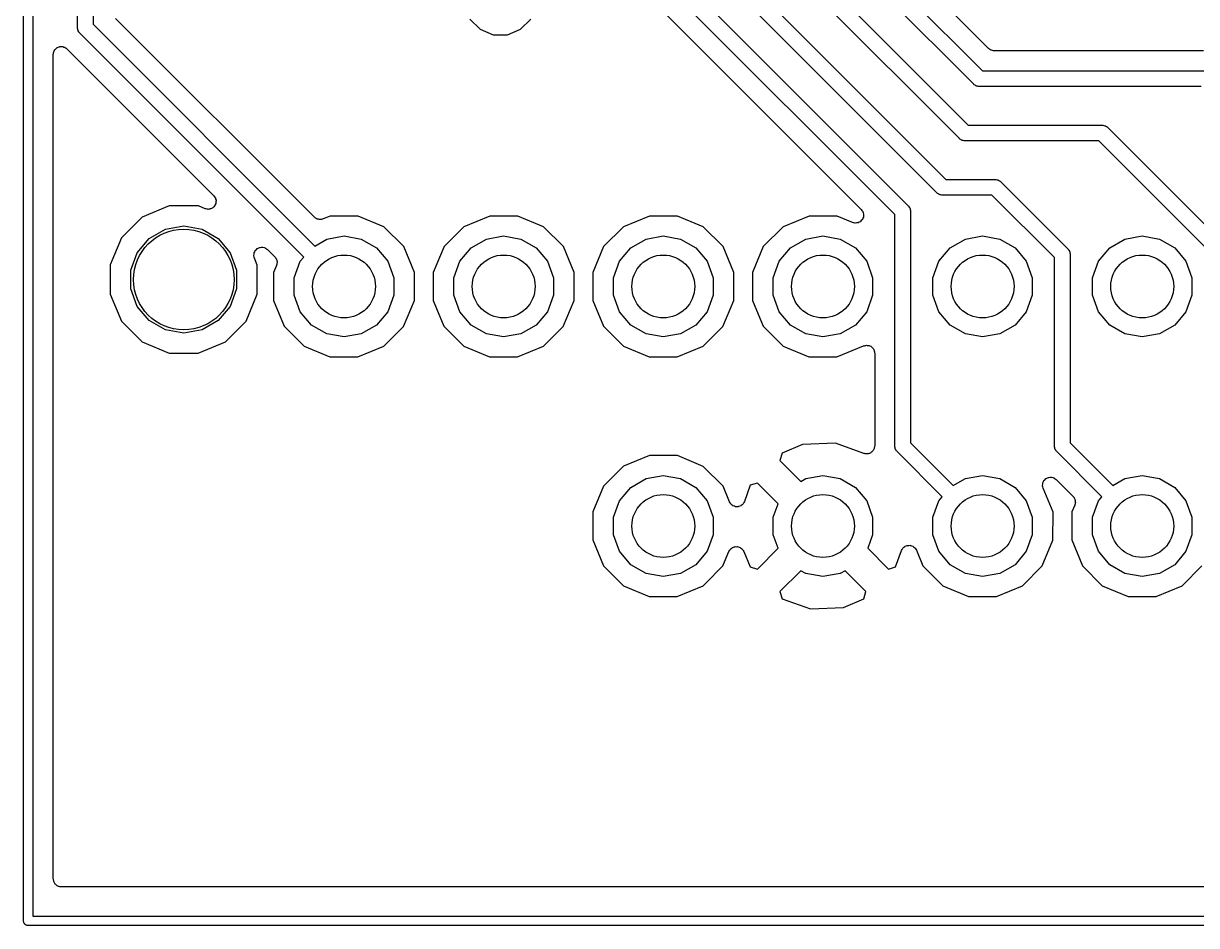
# Model space of a CAD drawing. Extents: x 25 to 125, y -125 to -25.
# Drawn here: x 24.93 to 43.59, y -125.08 to -110.73 of the extents above; entities that cross this region are included whole.
import ezdxf

# ---------------------------------------------------------------- set-up
doc = ezdxf.new("R2010")
doc.units = 0
doc.header["$MEASUREMENT"] = 0
doc.layers.add('BLACK', color=7, linetype='CONTINUOUS')

msp = doc.modelspace()

# ---------------------------------------------------------------- linework, layer by layer
at = {"layer": 'Black'}
for p, q in [((24.925, -125), (24.925, -25)), ((25.075, -25.075), (25.075, -124.925)), ((25.783, -110.794), (25.783, -67.7772)), ((26.033, -67.7772), (26.033, -110.742)), ((36.3088, -107.608), (40.1838, -111.483)), ((40.2791, -111.125), (36.6728, -107.519)), ((40.0436, -111.696), (36.1686, -107.821)), ((35.8516, -108.243), (39.9552, -112.346)), ((39.815, -112.56), (35.7114, -108.456)), ((35.419, -109.029), (39.5996, -113.21)), ((39.4594, -113.423), (35.2421, -109.206)), ((35.0634, -109.69), (39.0012, -113.627)), ((38.7878, -113.768), (34.8865, -109.866)), ((34.8012, -110.233), (38.2547, -113.687)), ((29.5529, -113.81), (26.3902, -110.647)), ((32.0285, -110.66), (32.1887, -110.821)), ((32.8345, -110.821), (32.9949, -110.661)), ((25.784, -110.8), (25.783, -110.794)), ((25.7835, -110.805), (25.784, -110.8)), ((25.7877, -110.821), (25.7835, -110.805)), ((25.7905, -110.837), (25.7877, -110.821)), ((25.7933, -110.842), (25.7905, -110.837)), ((25.7947, -110.847), (25.7933, -110.842)), ((25.8041, -110.86), (25.7947, -110.847)), ((25.8122, -110.875), (25.8041, -110.86)), ((26.033, -110.742), (29.5582, -114.268)), ((32.1887, -110.821), (32.3981, -110.908)), ((32.6249, -110.908), (32.8345, -110.821)), ((25.8165, -110.878), (25.8122, -110.875)), ((25.8196, -110.883), (25.8165, -110.878)), ((29.3831, -114.446), (25.8196, -110.883)), ((32.3981, -110.908), (32.6249, -110.908)), ((25.4, -111.222), (25.4029, -111.206)), ((25.4, -118.968), (25.4, -111.222)), ((25.4029, -111.206), (25.4043, -111.189)), ((25.4043, -111.189), (25.4067, -111.184)), ((25.4067, -111.184), (25.4077, -111.179)), ((25.4077, -111.179), (25.416, -111.164)), ((25.416, -111.164), (25.423, -111.149)), ((25.423, -111.149), (25.4269, -111.145)), ((25.4269, -111.145), (25.4297, -111.14)), ((25.4297, -111.14), (25.4424, -111.13)), ((25.4424, -111.13), (25.4542, -111.118)), ((25.4542, -111.118), (25.4592, -111.116)), ((25.4592, -111.116), (25.4635, -111.112)), ((25.4635, -111.112), (25.4791, -111.106)), ((25.4791, -111.106), (25.4941, -111.099)), ((25.4941, -111.099), (25.4997, -111.099)), ((25.4997, -111.099), (25.5049, -111.097)), ((25.5049, -111.097), (25.5215, -111.097)), ((25.5215, -111.097), (25.5381, -111.096)), ((25.5381, -111.096), (25.5435, -111.097)), ((25.5435, -111.097), (25.5491, -111.097)), ((25.5491, -111.097), (25.5646, -111.103)), ((25.5646, -111.103), (25.5807, -111.107)), ((25.5807, -111.107), (25.5852, -111.11)), ((25.5852, -111.11), (25.5905, -111.112)), ((25.5905, -111.112), (25.6032, -111.123)), ((25.6032, -111.123), (25.6168, -111.132)), ((25.6168, -111.132), (27.9525, -113.468)), ((40.2837, -111.129), (40.2791, -111.125)), ((40.2873, -111.133), (40.2837, -111.129)), ((40.3017, -111.141), (40.2873, -111.133)), ((40.3153, -111.151), (40.3017, -111.141)), ((40.3207, -111.152), (40.3153, -111.151)), ((40.3255, -111.155), (40.3207, -111.152)), ((40.3418, -111.158), (40.3255, -111.155)), ((40.3579, -111.162), (40.3418, -111.158)), ((40.3634, -111.162), (40.3579, -111.162)), ((40.3689, -111.163), (40.3634, -111.162)), ((43.7009, -111.163), (40.3689, -111.163)), ((40.1838, -111.483), (43.7134, -111.483)), ((40.0481, -111.699), (40.0436, -111.696)), ((40.0517, -111.703), (40.0481, -111.699)), ((40.0658, -111.712), (40.0517, -111.703)), ((40.0792, -111.721), (40.0658, -111.712)), ((40.0845, -111.722), (40.0792, -111.721)), ((40.0892, -111.725), (40.0845, -111.722)), ((40.1053, -111.728), (40.0892, -111.725)), ((40.1211, -111.732), (40.1053, -111.728)), ((40.1266, -111.732), (40.1211, -111.732)), ((40.132, -111.733), (40.1266, -111.732)), ((43.6616, -111.733), (40.132, -111.733)), ((39.9552, -112.346), (42.0878, -112.346)), ((42.0878, -112.346), (42.0932, -112.347)), ((42.0932, -112.347), (42.0987, -112.347)), ((42.0987, -112.347), (42.1145, -112.351)), ((42.1145, -112.351), (42.1306, -112.354)), ((42.1306, -112.354), (42.1353, -112.356)), ((42.1353, -112.356), (42.1406, -112.358)), ((42.1406, -112.358), (42.154, -112.367)), ((42.154, -112.367), (42.1681, -112.375)), ((42.1681, -112.375), (42.1717, -112.38)), ((42.1717, -112.38), (42.1762, -112.383)), ((42.1762, -112.383), (44.0812, -114.288)), ((39.8195, -112.563), (39.815, -112.56)), ((39.8231, -112.567), (39.8195, -112.563)), ((39.8372, -112.575), (39.8231, -112.567)), ((39.8506, -112.584), (39.8372, -112.575)), ((39.8559, -112.586), (39.8506, -112.584)), ((39.8606, -112.589), (39.8559, -112.586)), ((39.8767, -112.591), (39.8606, -112.589)), ((39.8925, -112.596), (39.8767, -112.591)), ((39.898, -112.595), (39.8925, -112.596)), ((39.9034, -112.596), (39.898, -112.595)), ((42.036, -112.596), (39.9034, -112.596)), ((43.8678, -114.428), (42.036, -112.596)), ((39.5996, -113.21), (40.386, -113.21)), ((40.386, -113.21), (40.3914, -113.211)), ((40.3914, -113.211), (40.3969, -113.21)), ((40.3969, -113.21), (40.4127, -113.215)), ((40.4127, -113.215), (40.4288, -113.217)), ((40.4288, -113.217), (40.4335, -113.22)), ((40.4335, -113.22), (40.4388, -113.222)), ((40.4388, -113.222), (40.4522, -113.231)), ((40.4522, -113.231), (40.4663, -113.239)), ((40.4663, -113.239), (40.4699, -113.243)), ((40.4699, -113.243), (40.4744, -113.246)), ((40.4744, -113.246), (41.5412, -114.313)), ((27.9525, -113.468), (27.9637, -113.484)), ((39.4639, -113.426), (39.4594, -113.423)), ((39.4675, -113.431), (39.4639, -113.426)), ((39.4816, -113.439), (39.4675, -113.431)), ((39.495, -113.448), (39.4816, -113.439)), ((39.5003, -113.45), (39.495, -113.448)), ((39.505, -113.452), (39.5003, -113.45)), ((39.5211, -113.455), (39.505, -113.452)), ((39.5369, -113.459), (39.5211, -113.455)), ((39.5424, -113.459), (39.5369, -113.459)), ((39.5478, -113.46), (39.5424, -113.459)), ((40.3342, -113.46), (39.5478, -113.46)), ((41.3278, -114.453), (40.3342, -113.46)), ((27.2434, -113.631), (26.8132, -113.809)), ((27.7088, -113.631), (27.2434, -113.631)), ((27.814, -113.675), (27.7088, -113.631)), ((27.9356, -113.662), (27.918, -113.67)), ((27.9375, -113.66), (27.9356, -113.662)), ((27.94, -113.659), (27.9375, -113.66)), ((27.9531, -113.644), (27.94, -113.659)), ((27.9668, -113.631), (27.9531, -113.644)), ((27.9637, -113.484), (27.9754, -113.499)), ((27.9679, -113.628), (27.9668, -113.631)), ((27.9698, -113.626), (27.9679, -113.628)), ((27.9772, -113.608), (27.9698, -113.626)), ((27.9754, -113.499), (27.9763, -113.502)), ((27.9763, -113.502), (27.9778, -113.504)), ((27.9854, -113.591), (27.9772, -113.608)), ((27.9778, -113.504), (27.9829, -113.523)), ((27.9829, -113.523), (27.9887, -113.541)), ((27.9857, -113.588), (27.9854, -113.591)), ((27.9867, -113.585), (27.9857, -113.588)), ((27.9876, -113.566), (27.9867, -113.585)), ((27.9893, -113.547), (27.9876, -113.566)), ((27.9887, -113.541), (27.9885, -113.544)), ((27.9885, -113.544), (27.9893, -113.547)), ((39.0012, -113.627), (39.0043, -113.632)), ((39.0043, -113.632), (39.0086, -113.635)), ((39.0086, -113.635), (39.0167, -113.65)), ((39.0167, -113.65), (39.0261, -113.663)), ((26.8132, -113.809), (26.4838, -114.138)), ((27.8329, -113.679), (27.814, -113.675)), ((27.8517, -113.684), (27.8329, -113.679)), ((27.8544, -113.684), (27.8517, -113.684)), ((27.8571, -113.685), (27.8544, -113.684)), ((27.8763, -113.682), (27.8571, -113.685)), ((27.8956, -113.68), (27.8763, -113.682)), ((27.8981, -113.679), (27.8956, -113.68)), ((27.9008, -113.679), (27.8981, -113.679)), ((27.918, -113.67), (27.9008, -113.679)), ((29.5597, -113.815), (29.5529, -113.81)), ((29.5653, -113.821), (29.5597, -113.815)), ((29.5776, -113.827), (29.5653, -113.821)), ((29.589, -113.835), (29.5776, -113.827)), ((29.5971, -113.837), (29.589, -113.835)), ((29.6044, -113.841), (29.5971, -113.837)), ((29.6182, -113.843), (29.6044, -113.841)), ((29.6317, -113.846), (29.6182, -113.843)), ((29.6399, -113.846), (29.6317, -113.846)), ((29.6481, -113.847), (29.6399, -113.846)), ((29.6617, -113.844), (29.6481, -113.847)), ((29.6756, -113.843), (29.6617, -113.844)), ((29.6831, -113.839), (29.6756, -113.843)), ((29.6912, -113.837), (29.6831, -113.839)), ((29.8033, -113.791), (29.6912, -113.837)), ((30.2488, -113.791), (29.8033, -113.791)), ((30.6603, -113.962), (30.2488, -113.791)), ((32.3433, -113.791), (31.9315, -113.961)), ((32.7888, -113.791), (32.3433, -113.791)), ((33.2003, -113.962), (32.7888, -113.791)), ((34.8833, -113.791), (34.4715, -113.961)), ((35.3288, -113.791), (34.8833, -113.791)), ((35.7403, -113.962), (35.3288, -113.791)), ((37.4233, -113.791), (37.0115, -113.961)), ((37.8688, -113.791), (37.4233, -113.791)), ((38.1162, -113.894), (37.8688, -113.791)), ((38.2547, -113.687), (38.2658, -113.703)), ((38.2658, -113.703), (38.2776, -113.718)), ((38.2701, -113.847), (38.269, -113.85)), ((38.272, -113.845), (38.2701, -113.847)), ((38.2794, -113.827), (38.272, -113.845)), ((38.2776, -113.718), (38.2785, -113.721)), ((38.2785, -113.721), (38.28, -113.723)), ((38.2876, -113.81), (38.2794, -113.827)), ((38.28, -113.723), (38.285, -113.742)), ((38.285, -113.742), (38.2909, -113.76)), ((38.2878, -113.807), (38.2876, -113.81)), ((38.2889, -113.804), (38.2878, -113.807)), ((38.2898, -113.785), (38.2889, -113.804)), ((38.2914, -113.766), (38.2898, -113.785)), ((38.2909, -113.76), (38.2907, -113.763)), ((38.2907, -113.763), (38.2914, -113.766)), ((38.7878, -117.449), (38.7878, -113.768)), ((39.0261, -113.663), (39.0275, -113.668)), ((39.0275, -113.668), (39.0303, -113.673)), ((39.0303, -113.673), (39.0331, -113.689)), ((39.0331, -113.689), (39.0373, -113.705)), ((39.0373, -113.705), (39.0368, -113.71)), ((39.0368, -113.71), (39.0378, -113.716)), ((39.0378, -113.716), (39.0378, -117.397)), ((26.9266, -114.148), (27.1832, -113.999)), ((27.1832, -113.999), (27.4751, -113.948)), ((27.4751, -113.948), (27.7669, -113.999)), ((27.7669, -113.999), (28.0235, -114.148)), ((30.9751, -114.278), (30.6603, -113.962)), ((31.9315, -113.961), (31.6161, -114.276)), ((33.5151, -114.278), (33.2003, -113.962)), ((34.4715, -113.961), (34.1561, -114.276)), ((36.0551, -114.278), (35.7403, -113.962)), ((37.0115, -113.961), (36.6961, -114.276)), ((38.1351, -113.898), (38.1162, -113.894)), ((38.1539, -113.903), (38.1351, -113.898)), ((38.1566, -113.903), (38.1539, -113.903)), ((38.1593, -113.904), (38.1566, -113.903)), ((38.1785, -113.901), (38.1593, -113.904)), ((38.1978, -113.9), (38.1785, -113.901)), ((38.2003, -113.898), (38.1978, -113.9)), ((38.203, -113.898), (38.2003, -113.898)), ((38.2202, -113.889), (38.203, -113.898)), ((38.2378, -113.881), (38.2202, -113.889)), ((38.2397, -113.879), (38.2378, -113.881)), ((38.2421, -113.878), (38.2397, -113.879)), ((38.2553, -113.863), (38.2421, -113.878)), ((38.269, -113.85), (38.2553, -113.863)), ((26.4838, -114.138), (26.3053, -114.567)), ((26.7361, -114.375), (26.9266, -114.148)), ((28.0235, -114.148), (28.214, -114.375)), ((29.5582, -114.268), (29.7504, -114.157)), ((29.7504, -114.157), (30.0251, -114.108)), ((30.0251, -114.108), (30.2997, -114.157)), ((30.2997, -114.157), (30.5413, -114.296)), ((32.0489, -114.296), (32.2904, -114.157)), ((32.2904, -114.157), (32.5651, -114.108)), ((32.5651, -114.108), (32.8397, -114.157)), ((32.8397, -114.157), (33.0813, -114.296)), ((34.5889, -114.296), (34.8304, -114.157)), ((34.8304, -114.157), (35.1051, -114.108)), ((35.1051, -114.108), (35.3797, -114.157)), ((35.3797, -114.157), (35.6213, -114.296)), ((37.1289, -114.296), (37.3704, -114.157)), ((37.3704, -114.157), (37.6451, -114.108)), ((37.6451, -114.108), (37.9197, -114.157)), ((37.9197, -114.157), (38.1613, -114.296)), ((39.6689, -114.296), (39.9104, -114.157)), ((39.9104, -114.157), (40.1851, -114.108)), ((40.1851, -114.108), (40.4597, -114.157)), ((40.4597, -114.157), (40.7013, -114.296)), ((42.2089, -114.296), (42.4504, -114.157)), ((42.4504, -114.157), (42.7251, -114.108)), ((42.7251, -114.108), (42.9997, -114.157)), ((42.9997, -114.157), (43.2413, -114.296)), ((26.6348, -114.653), (26.7361, -114.375)), ((28.214, -114.375), (28.3153, -114.653)), ((28.5912, -114.419), (28.5937, -114.399)), ((28.5937, -114.399), (28.5954, -114.38)), ((28.5954, -114.38), (28.5966, -114.378)), ((28.5966, -114.378), (28.597, -114.375)), ((28.597, -114.375), (28.6059, -114.358)), ((28.6059, -114.358), (28.614, -114.34)), ((28.614, -114.34), (28.6161, -114.338)), ((28.6161, -114.338), (28.6174, -114.336)), ((28.6174, -114.336), (28.6316, -114.323)), ((28.6316, -114.323), (28.6452, -114.309)), ((28.6452, -114.309), (28.6478, -114.308)), ((28.6478, -114.308), (28.6499, -114.306)), ((28.6499, -114.306), (28.6678, -114.299)), ((28.6678, -114.299), (28.6852, -114.29)), ((28.6852, -114.29), (28.6881, -114.29)), ((28.6881, -114.29), (28.6907, -114.289)), ((28.6907, -114.289), (28.71, -114.288)), ((28.71, -114.288), (28.7291, -114.287)), ((28.7291, -114.287), (28.7319, -114.287)), ((28.7319, -114.287), (28.7348, -114.287)), ((28.7348, -114.287), (28.7531, -114.293)), ((28.7531, -114.293), (28.7718, -114.298)), ((28.7718, -114.298), (28.7741, -114.3)), ((28.7741, -114.3), (28.7768, -114.301)), ((28.7768, -114.301), (28.7921, -114.312)), ((28.7921, -114.312), (28.8079, -114.323)), ((28.8079, -114.323), (28.9235, -114.439)), ((30.5413, -114.296), (30.7205, -114.51)), ((31.1453, -114.689), (30.9751, -114.278)), ((31.6161, -114.276), (31.4453, -114.687)), ((31.8696, -114.51), (32.0489, -114.296)), ((33.0813, -114.296), (33.2605, -114.51)), ((33.6853, -114.689), (33.5151, -114.278)), ((34.1561, -114.276), (33.9853, -114.687)), ((34.4096, -114.51), (34.5889, -114.296)), ((35.6213, -114.296), (35.8005, -114.51)), ((36.2253, -114.689), (36.0551, -114.278)), ((36.6961, -114.276), (36.5253, -114.687)), ((36.9496, -114.51), (37.1289, -114.296)), ((38.1613, -114.296), (38.3405, -114.51)), ((39.4896, -114.51), (39.6689, -114.296)), ((40.7013, -114.296), (40.8805, -114.51)), ((41.5412, -114.313), (41.5443, -114.318)), ((41.5443, -114.318), (41.5486, -114.321)), ((41.5486, -114.321), (41.5567, -114.335)), ((41.5567, -114.335), (41.5661, -114.349)), ((41.5661, -114.349), (41.5675, -114.354)), ((41.5675, -114.354), (41.5703, -114.359)), ((41.5703, -114.359), (41.5731, -114.375)), ((41.5731, -114.375), (41.5773, -114.391)), ((41.5773, -114.391), (41.5768, -114.396)), ((41.5768, -114.396), (41.5778, -114.402)), ((41.5778, -114.402), (41.5778, -117.397)), ((42.0296, -114.51), (42.2089, -114.296)), ((43.2413, -114.296), (43.4205, -114.51)), ((26.3053, -114.567), (26.3049, -115.033)), ((28.5918, -114.421), (28.5912, -114.419)), ((28.5916, -114.424), (28.5918, -114.421)), ((28.5965, -114.443), (28.5916, -114.424)), ((28.6007, -114.462), (28.5965, -114.443)), ((28.6453, -114.57), (28.6007, -114.462)), ((28.6449, -115.035), (28.6453, -114.57)), ((28.9509, -114.577), (28.9053, -114.687)), ((28.9235, -114.439), (28.9283, -114.446)), ((28.9283, -114.446), (28.9345, -114.452)), ((28.9345, -114.452), (28.9408, -114.464)), ((28.9408, -114.464), (28.9488, -114.475)), ((28.9488, -114.475), (28.9509, -114.483)), ((28.9509, -114.483), (28.9548, -114.491)), ((28.9528, -114.569), (28.9509, -114.577)), ((28.9563, -114.562), (28.9528, -114.569)), ((28.9548, -114.491), (28.9566, -114.504)), ((28.9575, -114.548), (28.9563, -114.562)), ((28.9566, -114.504), (28.9602, -114.518)), ((28.9605, -114.534), (28.9575, -114.548)), ((28.9602, -114.518), (28.9594, -114.526)), ((28.9594, -114.526), (28.9605, -114.534)), ((29.2342, -114.772), (29.3296, -114.51)), ((29.3296, -114.51), (29.3831, -114.446)), ((30.7205, -114.51), (30.8159, -114.772)), ((31.7742, -114.772), (31.8696, -114.51)), ((33.2605, -114.51), (33.3559, -114.772)), ((34.3142, -114.772), (34.4096, -114.51)), ((35.8005, -114.51), (35.8959, -114.772)), ((36.8542, -114.772), (36.9496, -114.51)), ((38.3405, -114.51), (38.4359, -114.772)), ((39.3942, -114.772), (39.4896, -114.51)), ((40.8805, -114.51), (40.9759, -114.772)), ((41.3278, -117.449), (41.3278, -114.453)), ((41.9342, -114.772), (42.0296, -114.51)), ((43.4205, -114.51), (43.5159, -114.772)), ((26.6348, -114.949), (26.6348, -114.653)), ((28.3153, -114.653), (28.3153, -114.949)), ((28.9053, -114.687), (28.9049, -115.133)), ((29.2342, -115.051), (29.2342, -114.772)), ((30.8159, -114.772), (30.8159, -115.051)), ((31.1449, -115.135), (31.1453, -114.689)), ((31.4453, -114.687), (31.4449, -115.133)), ((31.7742, -115.051), (31.7742, -114.772)), ((33.3559, -114.772), (33.3559, -115.051)), ((33.6849, -115.135), (33.6853, -114.689)), ((33.9853, -114.687), (33.9849, -115.133)), ((34.3142, -115.051), (34.3142, -114.772)), ((35.8959, -114.772), (35.8959, -115.051)), ((36.2249, -115.135), (36.2253, -114.689)), ((36.5253, -114.687), (36.5249, -115.133)), ((36.8542, -115.051), (36.8542, -114.772)), ((38.4359, -114.772), (38.4359, -115.051)), ((39.3942, -115.051), (39.3942, -114.772)), ((40.9759, -114.772), (40.9759, -115.051)), ((41.9342, -115.051), (41.9342, -114.772)), ((43.5159, -114.772), (43.5159, -115.051)), ((26.7361, -115.228), (26.6348, -114.949)), ((28.3153, -114.949), (28.214, -115.228)), ((26.3049, -115.033), (26.4826, -115.463)), ((28.4664, -115.465), (28.6449, -115.035)), ((28.9049, -115.133), (29.075, -115.545)), ((29.3296, -115.313), (29.2342, -115.051)), ((30.8159, -115.051), (30.7205, -115.313)), ((30.974, -115.546), (31.1449, -115.135)), ((31.4449, -115.133), (31.615, -115.545)), ((31.8696, -115.313), (31.7742, -115.051)), ((33.3559, -115.051), (33.2605, -115.313)), ((33.514, -115.546), (33.6849, -115.135)), ((33.9849, -115.133), (34.155, -115.545)), ((34.4096, -115.313), (34.3142, -115.051)), ((35.8959, -115.051), (35.8005, -115.313)), ((36.054, -115.546), (36.2249, -115.135)), ((36.5249, -115.133), (36.695, -115.545)), ((36.9496, -115.313), (36.8542, -115.051)), ((38.4359, -115.051), (38.3405, -115.313)), ((39.4896, -115.313), (39.3942, -115.051)), ((40.9759, -115.051), (40.8805, -115.313)), ((42.0296, -115.313), (41.9342, -115.051)), ((43.5159, -115.051), (43.4205, -115.313)), ((26.9266, -115.455), (26.7361, -115.228)), ((28.214, -115.228), (28.0235, -115.455)), ((29.5089, -115.526), (29.3296, -115.313)), ((30.7205, -115.313), (30.5413, -115.526)), ((32.0489, -115.526), (31.8696, -115.313)), ((33.2605, -115.313), (33.0813, -115.526)), ((34.5889, -115.526), (34.4096, -115.313)), ((35.8005, -115.313), (35.6213, -115.526)), ((37.1289, -115.526), (36.9496, -115.313)), ((38.3405, -115.313), (38.1613, -115.526)), ((39.6689, -115.526), (39.4896, -115.313)), ((40.8805, -115.313), (40.7013, -115.526)), ((42.2089, -115.526), (42.0296, -115.313)), ((43.4205, -115.313), (43.2413, -115.526)), ((26.4826, -115.463), (26.8114, -115.793)), ((27.1832, -115.603), (26.9266, -115.455)), ((28.0235, -115.455), (27.7669, -115.603)), ((28.1369, -115.794), (28.4664, -115.465)), ((29.7504, -115.666), (29.5089, -115.526)), ((30.5413, -115.526), (30.2997, -115.666)), ((32.2904, -115.666), (32.0489, -115.526)), ((33.0813, -115.526), (32.8397, -115.666)), ((34.8304, -115.666), (34.5889, -115.526)), ((35.6213, -115.526), (35.3797, -115.666)), ((37.3704, -115.666), (37.1289, -115.526)), ((38.1613, -115.526), (37.9197, -115.666)), ((39.9104, -115.666), (39.6689, -115.526)), ((40.7013, -115.526), (40.4597, -115.666)), ((42.4504, -115.666), (42.2089, -115.526)), ((43.2413, -115.526), (42.9997, -115.666)), ((27.4751, -115.654), (27.1832, -115.603)), ((27.7669, -115.603), (27.4751, -115.654)), ((29.075, -115.545), (29.3898, -115.86)), ((30.0251, -115.714), (29.7504, -115.666)), ((30.2997, -115.666), (30.0251, -115.714)), ((30.6587, -115.861), (30.974, -115.546)), ((31.615, -115.545), (31.9298, -115.86)), ((32.5651, -115.714), (32.2904, -115.666)), ((32.8397, -115.666), (32.5651, -115.714)), ((33.1987, -115.861), (33.514, -115.546)), ((34.155, -115.545), (34.4698, -115.86)), ((35.1051, -115.714), (34.8304, -115.666)), ((35.3797, -115.666), (35.1051, -115.714)), ((35.7387, -115.861), (36.054, -115.546)), ((36.695, -115.545), (37.0098, -115.86)), ((37.6451, -115.714), (37.3704, -115.666)), ((37.9197, -115.666), (37.6451, -115.714)), ((40.1851, -115.714), (39.9104, -115.666)), ((40.4597, -115.666), (40.1851, -115.714)), ((42.7251, -115.714), (42.4504, -115.666)), ((42.9997, -115.666), (42.7251, -115.714)), ((26.8114, -115.793), (27.2413, -115.971)), ((27.7068, -115.971), (28.1369, -115.794)), ((29.3898, -115.86), (29.8013, -116.031)), ((30.2469, -116.031), (30.6587, -115.861)), ((31.9298, -115.86), (32.3413, -116.031)), ((32.7869, -116.031), (33.1987, -115.861)), ((34.4698, -115.86), (34.8813, -116.031)), ((35.3269, -116.031), (35.7387, -115.861)), ((37.0098, -115.86), (37.4213, -116.031)), ((37.8669, -116.031), (38.2923, -115.856)), ((38.2923, -115.856), (38.3058, -115.853)), ((38.3058, -115.853), (38.3187, -115.848)), ((38.3187, -115.848), (38.3272, -115.848)), ((38.3272, -115.848), (38.3354, -115.846)), ((38.3354, -115.846), (38.349, -115.848)), ((38.349, -115.848), (38.3629, -115.848)), ((38.3629, -115.848), (38.3708, -115.851)), ((38.3708, -115.851), (38.3791, -115.852)), ((38.3791, -115.852), (38.3913, -115.858)), ((38.3913, -115.858), (38.4043, -115.863)), ((38.4043, -115.863), (38.4107, -115.868)), ((38.4107, -115.868), (38.4182, -115.872)), ((38.4182, -115.872), (38.4275, -115.882)), ((38.4275, -115.882), (38.4381, -115.891)), ((38.4381, -115.891), (38.4423, -115.899)), ((38.4423, -115.899), (38.448, -115.905)), ((27.2413, -115.971), (27.7068, -115.971)), ((29.8013, -116.031), (30.2469, -116.031)), ((32.3413, -116.031), (32.7869, -116.031)), ((34.8813, -116.031), (35.3269, -116.031)), ((37.4213, -116.031), (37.8669, -116.031)), ((38.448, -115.905), (38.4532, -115.918)), ((38.4532, -115.918), (38.4601, -115.93)), ((38.4601, -115.93), (38.4616, -115.938)), ((38.4616, -115.938), (38.4648, -115.946)), ((38.4648, -115.946), (38.4654, -115.959)), ((38.4654, -115.959), (38.4678, -115.973)), ((38.4678, -115.973), (38.4678, -117.446)), ((36.9953, -117.562), (36.9604, -117.677)), ((37.3198, -117.427), (36.9953, -117.562)), ((37.8427, -117.402), (37.3198, -117.427)), ((38.2978, -117.566), (37.8427, -117.402)), ((38.3085, -117.568), (38.2978, -117.566)), ((38.3187, -117.571), (38.3085, -117.568)), ((38.3301, -117.571), (38.3187, -117.571)), ((38.3413, -117.573), (38.3301, -117.571)), ((38.352, -117.571), (38.3413, -117.573)), ((38.3629, -117.571), (38.352, -117.571)), ((38.3735, -117.568), (38.3629, -117.571)), ((38.3847, -117.566), (38.3735, -117.568)), ((38.3941, -117.56), (38.3847, -117.566)), ((38.4043, -117.556), (38.3941, -117.56)), ((38.413, -117.549), (38.4043, -117.556)), ((38.4228, -117.543), (38.413, -117.549)), ((38.4298, -117.535), (38.4228, -117.543)), ((38.4381, -117.528), (38.4298, -117.535)), ((38.4438, -117.518), (38.4381, -117.528)), ((38.451, -117.509), (38.4438, -117.518)), ((38.4547, -117.499), (38.451, -117.509)), ((38.4601, -117.49), (38.4547, -117.499)), ((38.4621, -117.479), (38.4601, -117.49)), ((38.466, -117.468), (38.4621, -117.479)), ((38.4678, -117.446), (38.4659, -117.457)), ((38.4659, -117.457), (38.466, -117.468)), ((38.7888, -117.454), (38.7878, -117.449)), ((38.7883, -117.46), (38.7888, -117.454)), ((38.7925, -117.476), (38.7883, -117.46)), ((38.7953, -117.492), (38.7925, -117.476)), ((38.7981, -117.496), (38.7953, -117.492)), ((38.7995, -117.502), (38.7981, -117.496)), ((38.8089, -117.515), (38.7995, -117.502)), ((38.817, -117.529), (38.8089, -117.515)), ((38.8213, -117.533), (38.817, -117.529)), ((38.8244, -117.537), (38.8213, -117.533)), ((39.5431, -118.256), (38.8244, -117.537)), ((39.0378, -117.397), (39.7182, -118.078)), ((41.3288, -117.454), (41.3278, -117.449)), ((41.3283, -117.46), (41.3288, -117.454)), ((41.3325, -117.476), (41.3283, -117.46)), ((41.3353, -117.492), (41.3325, -117.476)), ((41.3381, -117.496), (41.3353, -117.492)), ((41.3395, -117.502), (41.3381, -117.496)), ((41.3489, -117.515), (41.3395, -117.502)), ((41.357, -117.529), (41.3489, -117.515)), ((41.3613, -117.533), (41.357, -117.529)), ((41.3644, -117.537), (41.3613, -117.533)), ((42.0831, -118.256), (41.3644, -117.537)), ((41.5778, -117.397), (42.2582, -118.078)), ((34.8833, -117.601), (34.4715, -117.771)), ((35.3288, -117.601), (34.8833, -117.601)), ((35.7403, -117.772), (35.3288, -117.601)), ((36.9604, -117.677), (37.2938, -118.011)), ((34.4715, -117.771), (34.1561, -118.086)), ((34.8304, -117.967), (35.1051, -117.918)), ((35.1051, -117.918), (35.3797, -117.967)), ((36.0551, -118.088), (35.7403, -117.772)), ((37.3704, -117.967), (37.6451, -117.918)), ((37.6451, -117.918), (37.9197, -117.967)), ((39.9104, -117.967), (40.1851, -117.918)), ((40.1851, -117.918), (40.4597, -117.967)), ((41.2152, -117.956), (41.2326, -117.948)), ((41.2326, -117.948), (41.2354, -117.948)), ((41.2354, -117.948), (41.2381, -117.947)), ((41.2381, -117.947), (41.2574, -117.946)), ((41.2574, -117.946), (41.2765, -117.944)), ((41.2765, -117.944), (41.2793, -117.945)), ((41.2793, -117.945), (41.2822, -117.945)), ((41.2822, -117.945), (41.3005, -117.95)), ((41.3005, -117.95), (41.3191, -117.955)), ((42.4504, -117.967), (42.7251, -117.918)), ((42.7251, -117.918), (42.9997, -117.967)), ((34.1561, -118.086), (33.9853, -118.497)), ((34.4096, -118.32), (34.5889, -118.106)), ((34.5889, -118.106), (34.8304, -117.967)), ((35.3797, -117.967), (35.6213, -118.106)), ((35.6213, -118.106), (35.8005, -118.32)), ((36.1583, -118.337), (36.0551, -118.088)), ((36.4891, -118.07), (36.3951, -118.332)), ((36.6012, -118.037), (36.4891, -118.07)), ((36.9322, -118.368), (36.6012, -118.037)), ((37.2938, -118.011), (37.3704, -117.967)), ((37.9197, -117.967), (38.1613, -118.106)), ((38.1613, -118.106), (38.3405, -118.32)), ((39.7182, -118.078), (39.9104, -117.967)), ((40.4597, -117.967), (40.7013, -118.106)), ((40.7013, -118.106), (40.8805, -118.32)), ((41.1386, -118.076), (41.1411, -118.057)), ((41.1392, -118.079), (41.1386, -118.076)), ((41.139, -118.082), (41.1392, -118.079)), ((41.1439, -118.1), (41.139, -118.082)), ((41.1411, -118.057), (41.1428, -118.038)), ((41.1428, -118.038), (41.144, -118.035)), ((41.1481, -118.119), (41.1439, -118.1)), ((41.144, -118.035), (41.1444, -118.032)), ((41.1444, -118.032), (41.1533, -118.015)), ((41.3053, -118.499), (41.1481, -118.119)), ((41.1533, -118.015), (41.1614, -117.998)), ((41.1614, -117.998), (41.1635, -117.996)), ((41.1635, -117.996), (41.1648, -117.993)), ((41.1648, -117.993), (41.179, -117.98)), ((41.179, -117.98), (41.1926, -117.967)), ((41.1926, -117.967), (41.1952, -117.965)), ((41.1952, -117.965), (41.1973, -117.963)), ((41.1973, -117.963), (41.2152, -117.956)), ((41.3191, -117.955), (41.3215, -117.957)), ((41.3215, -117.957), (41.3242, -117.958)), ((41.3242, -117.958), (41.3395, -117.97)), ((41.3395, -117.97), (41.3553, -117.981)), ((41.3553, -117.981), (41.6235, -118.249)), ((42.2582, -118.078), (42.4504, -117.967)), ((42.9997, -117.967), (43.2413, -118.106)), ((43.2413, -118.106), (43.4205, -118.32)), ((34.3142, -118.582), (34.4096, -118.32)), ((35.8005, -118.32), (35.8959, -118.582)), ((38.3405, -118.32), (38.4359, -118.582)), ((39.3942, -118.582), (39.4896, -118.32)), ((39.4896, -118.32), (39.5431, -118.256)), ((40.8805, -118.32), (40.9759, -118.582)), ((41.6235, -118.249), (41.6283, -118.256)), ((41.6283, -118.256), (41.6345, -118.262)), ((41.6345, -118.262), (41.6408, -118.274)), ((41.6408, -118.274), (41.6488, -118.285)), ((41.6488, -118.285), (41.6509, -118.293)), ((41.6509, -118.293), (41.6548, -118.301)), ((41.6548, -118.301), (41.6566, -118.314)), ((41.6566, -118.314), (41.6602, -118.328)), ((41.6602, -118.328), (41.6594, -118.336)), ((41.9342, -118.582), (42.0296, -118.32)), ((42.0296, -118.32), (42.0831, -118.256)), ((43.4205, -118.32), (43.5159, -118.582)), ((33.9853, -118.497), (33.9849, -118.943)), ((36.1688, -118.354), (36.1583, -118.337)), ((36.1787, -118.371), (36.1688, -118.354)), ((36.1806, -118.372), (36.1787, -118.371)), ((36.1819, -118.374), (36.1806, -118.372)), ((36.1975, -118.386), (36.1819, -118.374)), ((36.2126, -118.399), (36.1975, -118.386)), ((36.2149, -118.4), (36.2126, -118.399)), ((36.2169, -118.401), (36.2149, -118.4)), ((36.2356, -118.407), (36.2169, -118.401)), ((36.2541, -118.414), (36.2356, -118.407)), ((36.2566, -118.414), (36.2541, -118.414)), ((36.2589, -118.415), (36.2566, -118.414)), ((36.2786, -118.414), (36.2589, -118.415)), ((36.2982, -118.414), (36.2786, -118.414)), ((36.3005, -118.413), (36.2982, -118.414)), ((36.303, -118.413), (36.3005, -118.413)), ((36.3212, -118.405), (36.303, -118.413)), ((36.3396, -118.398), (36.3212, -118.405)), ((36.3415, -118.397), (36.3396, -118.398)), ((36.3438, -118.396), (36.3415, -118.397)), ((36.3583, -118.383), (36.3438, -118.396)), ((36.3732, -118.37), (36.3583, -118.383)), ((36.3745, -118.368), (36.3732, -118.37)), ((36.3763, -118.366), (36.3745, -118.368)), ((36.3854, -118.349), (36.3763, -118.366)), ((36.3951, -118.332), (36.3854, -118.349)), ((36.8542, -118.582), (36.9322, -118.368)), ((41.3049, -118.945), (41.3053, -118.499)), ((41.6053, -118.497), (41.6049, -118.943)), ((41.6509, -118.387), (41.6053, -118.497)), ((41.6528, -118.379), (41.6509, -118.387)), ((41.6563, -118.372), (41.6528, -118.379)), ((41.6575, -118.358), (41.6563, -118.372)), ((41.6605, -118.344), (41.6575, -118.358)), ((41.6594, -118.336), (41.6605, -118.344)), ((34.3142, -118.861), (34.3142, -118.582)), ((35.8959, -118.582), (35.8959, -118.861)), ((36.8542, -118.861), (36.8542, -118.582)), ((38.4359, -118.582), (38.4359, -118.861)), ((39.3942, -118.861), (39.3942, -118.582)), ((40.9759, -118.582), (40.9759, -118.861)), ((41.9342, -118.861), (41.9342, -118.582)), ((43.5159, -118.582), (43.5159, -118.861)), ((34.4096, -119.123), (34.3142, -118.861)), ((35.8959, -118.861), (35.8005, -119.123)), ((36.9322, -119.075), (36.8542, -118.861)), ((38.4359, -118.861), (38.3579, -119.075)), ((39.4896, -119.123), (39.3942, -118.861)), ((40.9759, -118.861), (40.8805, -119.123)), ((42.0296, -119.123), (41.9342, -118.861)), ((43.5159, -118.861), (43.4205, -119.123)), ((25.4, -124.333), (25.4, -118.968)), ((33.9849, -118.943), (34.155, -119.355)), ((36.1864, -119.079), (36.1986, -119.068)), ((36.1986, -119.068), (36.2038, -119.066)), ((36.2038, -119.066), (36.2083, -119.062)), ((36.2083, -119.062), (36.2241, -119.057)), ((36.2241, -119.057), (36.2394, -119.051)), ((36.2394, -119.051), (36.245, -119.051)), ((36.245, -119.051), (36.2504, -119.049)), ((36.2504, -119.049), (36.2669, -119.05)), ((36.2669, -119.05), (36.2834, -119.049)), ((36.2834, -119.049), (36.2888, -119.051)), ((36.2888, -119.051), (36.2945, -119.051)), ((36.2945, -119.051), (36.3097, -119.057)), ((36.3097, -119.057), (36.3255, -119.062)), ((36.3255, -119.062), (36.33, -119.066)), ((36.33, -119.066), (36.3352, -119.068)), ((36.3352, -119.068), (36.3474, -119.079)), ((38.9156, -119.075), (38.9169, -119.072)), ((38.9169, -119.072), (38.9319, -119.06)), ((38.9319, -119.06), (38.9464, -119.047)), ((38.9464, -119.047), (38.9487, -119.046)), ((38.9487, -119.046), (38.9506, -119.044)), ((38.9506, -119.044), (38.969, -119.037)), ((38.969, -119.037), (38.9871, -119.03)), ((38.9871, -119.03), (38.9896, -119.03)), ((38.9896, -119.03), (38.9919, -119.029)), ((38.9919, -119.029), (39.0116, -119.029)), ((39.0116, -119.029), (39.0312, -119.028)), ((39.0312, -119.028), (39.0336, -119.029)), ((39.0336, -119.029), (39.0361, -119.029)), ((39.0361, -119.029), (39.0545, -119.035)), ((39.0545, -119.035), (39.0732, -119.041)), ((39.0732, -119.041), (39.0752, -119.043)), ((39.0752, -119.043), (39.0776, -119.043)), ((39.0776, -119.043), (39.0926, -119.056)), ((39.0926, -119.056), (39.1082, -119.068)), ((39.1082, -119.068), (39.1095, -119.07)), ((39.1095, -119.07), (39.1115, -119.072)), ((39.1115, -119.072), (39.1213, -119.089)), ((41.134, -119.356), (41.3049, -118.945)), ((41.6049, -118.943), (41.775, -119.355)), ((34.5889, -119.336), (34.4096, -119.123)), ((35.8005, -119.123), (35.6213, -119.336)), ((36.054, -119.356), (36.1496, -119.126)), ((36.1496, -119.126), (36.1585, -119.112)), ((36.1585, -119.112), (36.1661, -119.098)), ((36.1661, -119.098), (36.1703, -119.094)), ((36.1703, -119.094), (36.1733, -119.089)), ((36.1733, -119.089), (36.1864, -119.079)), ((36.3474, -119.079), (36.3605, -119.089)), ((36.3605, -119.089), (36.3635, -119.094)), ((36.3635, -119.094), (36.3677, -119.098)), ((36.3677, -119.098), (36.3753, -119.112)), ((36.3753, -119.112), (36.3842, -119.126)), ((36.3842, -119.126), (36.4855, -119.371)), ((36.6012, -119.406), (36.9322, -119.075)), ((38.3579, -119.075), (38.6889, -119.406)), ((38.8011, -119.372), (38.895, -119.111)), ((38.895, -119.111), (38.9047, -119.094)), ((38.9047, -119.094), (38.9138, -119.076)), ((38.9138, -119.076), (38.9156, -119.075)), ((39.1213, -119.089), (39.1319, -119.105)), ((39.1319, -119.105), (39.235, -119.355)), ((39.6689, -119.336), (39.4896, -119.123)), ((40.8805, -119.123), (40.7013, -119.336)), ((42.2089, -119.336), (42.0296, -119.123)), ((43.4205, -119.123), (43.2413, -119.336)), ((34.155, -119.355), (34.4698, -119.67)), ((34.8304, -119.476), (34.5889, -119.336)), ((35.6213, -119.336), (35.3797, -119.476)), ((35.7709, -119.639), (36.054, -119.356)), ((36.4855, -119.371), (36.6012, -119.406)), ((37.2938, -119.432), (36.9604, -119.765)), ((37.3704, -119.476), (37.2938, -119.432)), ((37.9963, -119.432), (37.9197, -119.476)), ((38.3297, -119.765), (37.9963, -119.432)), ((38.6889, -119.406), (38.8011, -119.372)), ((39.235, -119.355), (39.5498, -119.67)), ((39.9104, -119.476), (39.6689, -119.336)), ((40.7013, -119.336), (40.4597, -119.476)), ((40.8187, -119.671), (41.134, -119.356)), ((41.775, -119.355), (42.0898, -119.67)), ((42.4504, -119.476), (42.2089, -119.336)), ((43.2413, -119.336), (42.9997, -119.476)), ((43.3587, -119.671), (43.674, -119.356)), ((35.1051, -119.524), (34.8304, -119.476)), ((35.3797, -119.476), (35.1051, -119.524)), ((37.6451, -119.524), (37.3704, -119.476)), ((37.9197, -119.476), (37.6451, -119.524)), ((40.1851, -119.524), (39.9104, -119.476)), ((40.4597, -119.476), (40.1851, -119.524)), ((42.7251, -119.524), (42.4504, -119.476)), ((42.9997, -119.476), (42.7251, -119.524)), ((34.4698, -119.67), (34.8813, -119.841)), ((35.3269, -119.841), (35.7387, -119.671)), ((35.7387, -119.671), (35.7709, -119.639)), ((35.7709, -119.639), (35.7709, -119.639)), ((36.9604, -119.765), (36.9942, -119.877)), ((38.2948, -119.881), (38.3297, -119.765)), ((39.5498, -119.67), (39.9613, -119.841)), ((40.4069, -119.841), (40.8187, -119.671)), ((42.0898, -119.67), (42.5013, -119.841)), ((42.9469, -119.841), (43.3587, -119.671)), ((34.8813, -119.841), (35.3269, -119.841)), ((36.9942, -119.877), (37.4475, -120.04)), ((37.9704, -120.015), (38.2948, -119.881)), ((39.9613, -119.841), (40.4069, -119.841)), ((42.5013, -119.841), (42.9469, -119.841)), ((37.4475, -120.04), (37.9704, -120.015)), ((25.4019, -124.344), (25.4, -124.333)), ((25.4019, -124.355), (25.4019, -124.344)), ((25.4057, -124.365), (25.4019, -124.355)), ((25.4077, -124.376), (25.4057, -124.365)), ((25.4132, -124.386), (25.4077, -124.376)), ((25.417, -124.396), (25.4132, -124.386)), ((25.4242, -124.405), (25.417, -124.396)), ((25.4297, -124.415), (25.4242, -124.405)), ((25.4382, -124.422), (25.4297, -124.415)), ((25.4454, -124.43), (25.4382, -124.422)), ((25.455, -124.436), (25.4454, -124.43)), ((25.4635, -124.443), (25.455, -124.436)), ((25.4739, -124.447), (25.4635, -124.443)), ((25.4836, -124.452), (25.4739, -124.447)), ((25.4945, -124.454), (25.4836, -124.452)), ((25.5049, -124.458), (25.4945, -124.454)), ((25.5161, -124.458), (25.5049, -124.458)), ((25.527, -124.46), (25.5161, -124.458)), ((124.333, -124.46), (25.527, -124.46)), ((24.9261, -125.006), (24.925, -125)), ((24.9261, -125.013), (24.9261, -125.006)), ((24.9284, -125.019), (24.9261, -125.013)), ((24.9295, -125.026), (24.9284, -125.019)), ((24.9328, -125.031), (24.9295, -125.026)), ((24.935, -125.037), (24.9328, -125.031)), ((24.9393, -125.043), (24.935, -125.037)), ((24.9425, -125.048), (24.9393, -125.043)), ((25.075, -124.925), (124.925, -124.925)), ((24.9476, -125.052), (24.9425, -125.048)), ((24.9518, -125.057), (24.9476, -125.052)), ((24.9575, -125.061), (24.9518, -125.057)), ((24.9625, -125.065), (24.9575, -125.061)), ((24.9687, -125.067), (24.9625, -125.065)), ((24.9743, -125.07), (24.9687, -125.067)), ((24.9808, -125.072), (24.9743, -125.07)), ((24.987, -125.074), (24.9808, -125.072)), ((24.9935, -125.074), (24.987, -125.074)), ((25, -125.075), (24.9935, -125.074)), ((125, -125.075), (25, -125.075))]:
    msp.add_line(p, q, dxfattribs=at)
for centre, radius in [((27.4751, -114.801), 0.8), ((27.4751, -114.801), 0.8), ((30.0251, -114.911), 0.5), ((30.0251, -114.911), 0.5), ((32.5651, -114.911), 0.5), ((32.5651, -114.911), 0.5), ((35.1051, -114.911), 0.5), ((35.1051, -114.911), 0.5), ((37.6451, -114.911), 0.5), ((37.6451, -114.911), 0.5), ((40.1851, -114.911), 0.5), ((40.1851, -114.911), 0.5), ((42.7251, -114.911), 0.5), ((42.7251, -114.911), 0.5), ((35.1051, -118.721), 0.5), ((35.1051, -118.721), 0.5), ((37.6451, -118.721), 0.5), ((37.6451, -118.721), 0.5), ((40.1851, -118.721), 0.5), ((40.1851, -118.721), 0.5), ((42.7251, -118.721), 0.5), ((42.7251, -118.721), 0.5)]:
    msp.add_circle(centre, radius, dxfattribs=at)

doc.saveas('drawing.dxf')
